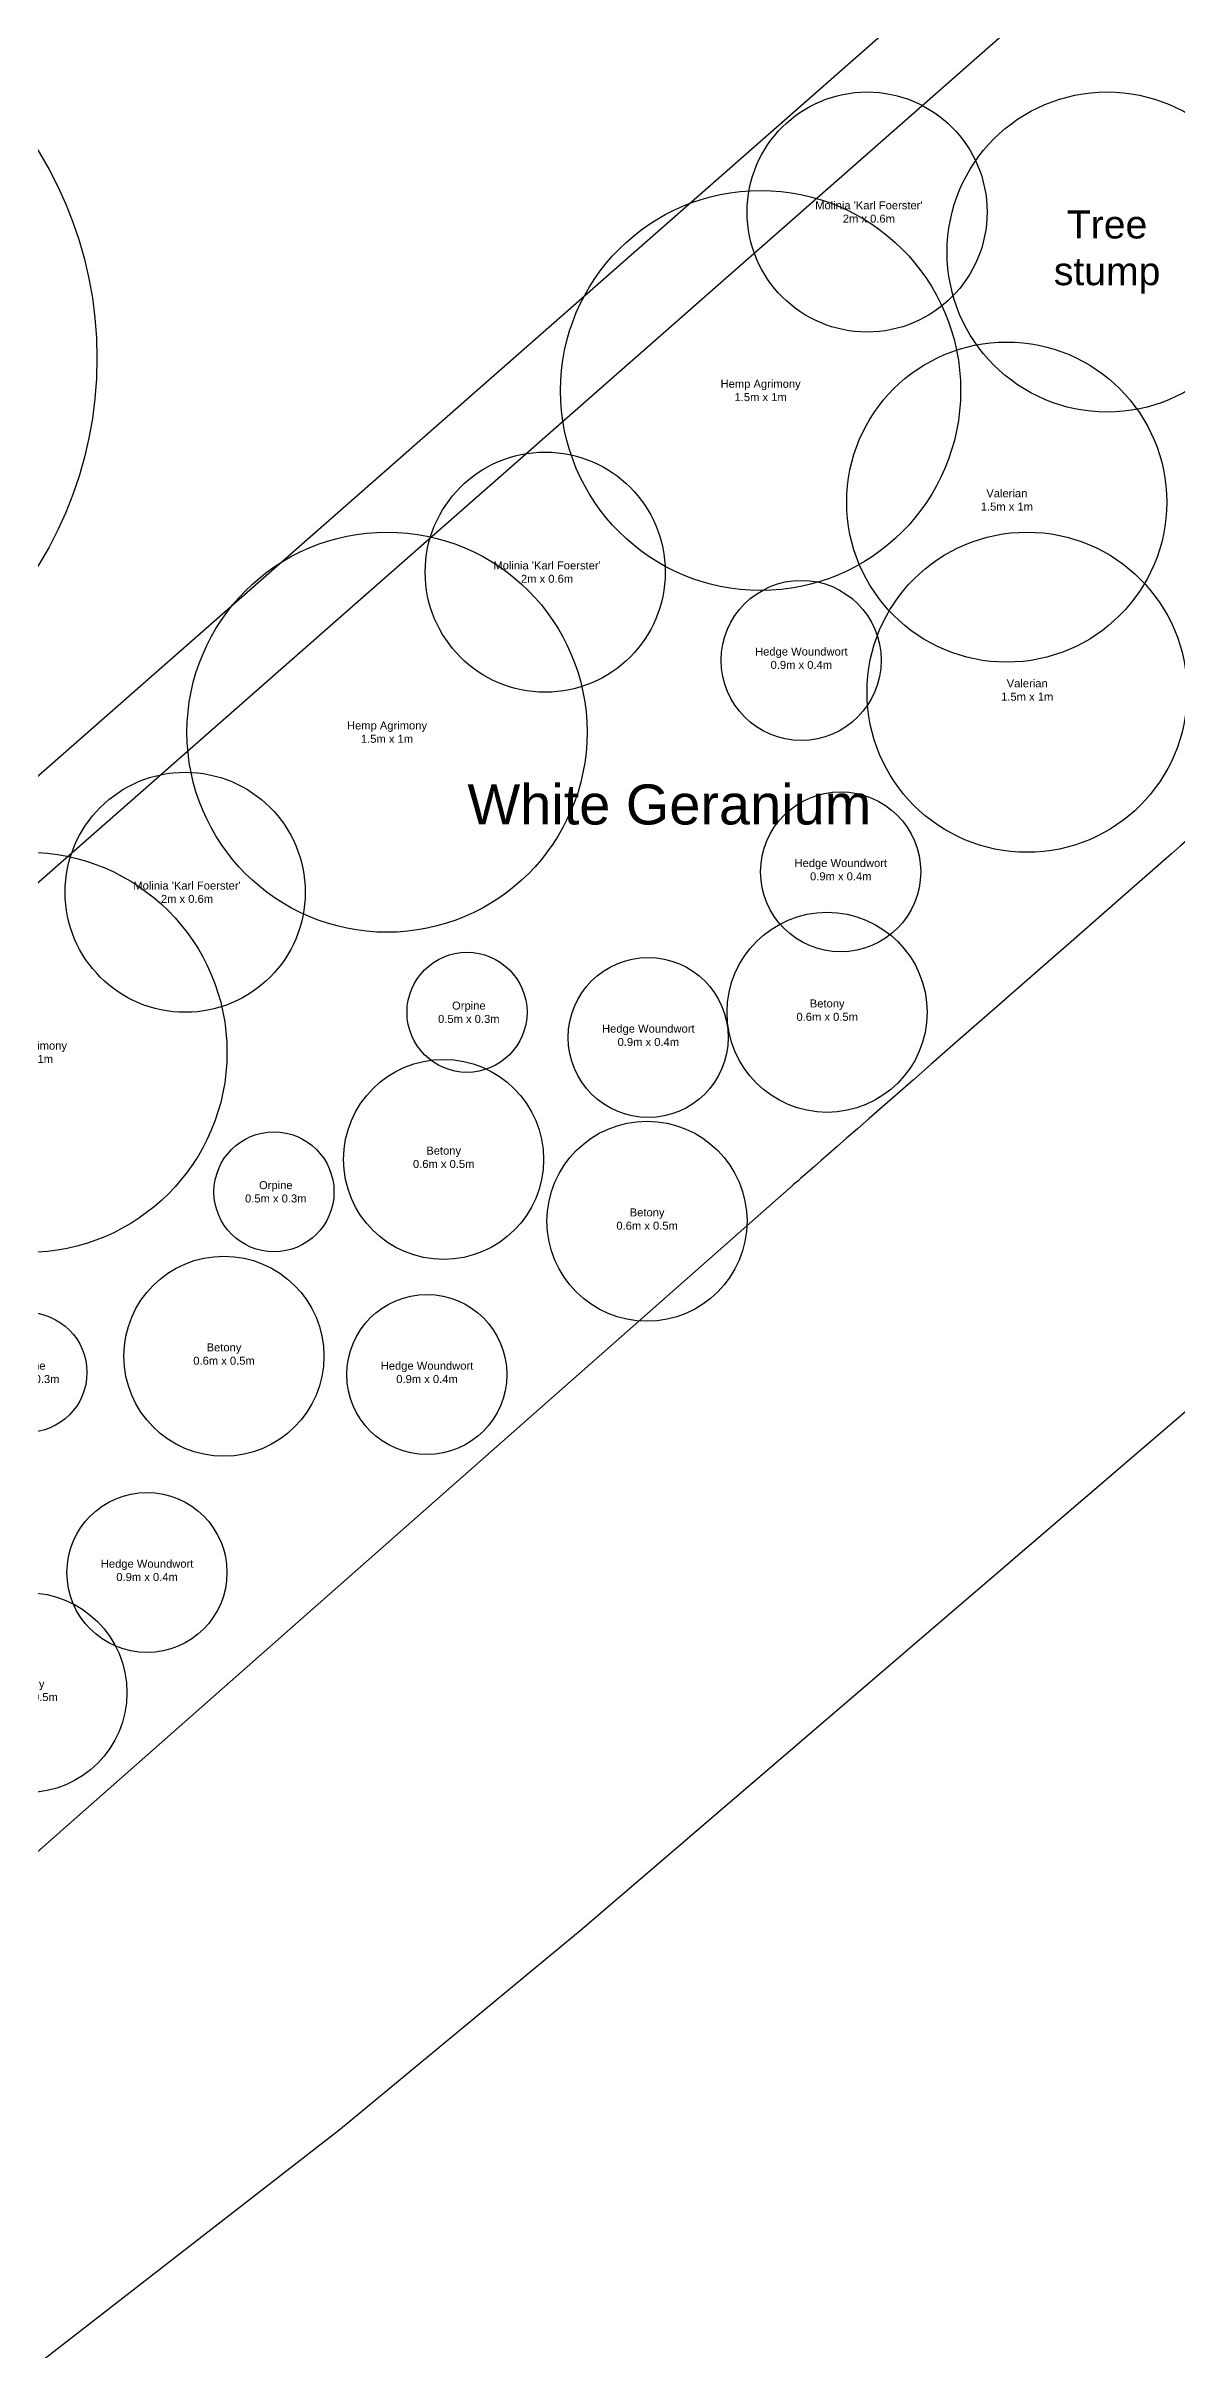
# Model space of a CAD drawing. Header units: metres. Extents: x 0 to 134, y 7 to 109.
# Drawn here: x 70.25 to 73.07, y 37.76 to 43.51 of the extents above; entities that cross this region are included whole.
import ezdxf

# ---------------------------------------------------------------- set-up
doc = ezdxf.new("R2010")
doc.units = ezdxf.units.M
for name, color, linetype, true_color in [('Borders', 6, 'Continuous', 0xff00ff), ('Boundary', 5, 'Continuous', 0x0000ff), ('Ground cover', 56, 'Continuous', 0x808000), ('Patio', 9, 'Continuous', 0xc0c0c0), ('Plants', 96, 'Continuous', 0x008000), ('Structures', 136, 'Continuous', 0x008080)]:
    doc.layers.add(name, color=color, linetype=linetype, true_color=true_color)
doc.layers.add('Plant - Perennial', color=3, linetype='Continuous', lineweight=25, true_color=0x00ff00)
doc.styles.add('textstyle119', font='')
doc.styles.add('textstyle153', font='')
doc.styles.add('textstyle71', font='')
doc.styles.add('textstyle72', font='')
doc.styles.add('textstyle74', font='')
doc.styles.add('textstyle76', font='')
doc.styles.add('textstyle78', font='')
doc.styles.add('textstyle79', font='')
doc.styles.get('textstyle119').set_extended_font_data('Arial')
doc.styles.get('textstyle153').set_extended_font_data('Arial')
doc.styles.get('textstyle71').set_extended_font_data('Arial')
doc.styles.get('textstyle72').set_extended_font_data('Arial')
doc.styles.get('textstyle74').set_extended_font_data('Arial')
doc.styles.get('textstyle76').set_extended_font_data('Arial')
doc.styles.get('textstyle78').set_extended_font_data('Arial')
doc.styles.get('textstyle79').set_extended_font_data('Arial')

# ---------------------------------------------------------------- blocks, each defined once
blk = doc.blocks.new("Perennial - Molinia 'Karl Foerster'")
at = {"layer": 'Plants'}
blk.add_circle((-0.0045, 0), 0.3, dxfattribs=at)
at = {"layer": 'Plants', "color": 30, "true_color": 0xff7f00, "insert": (0, 0), "char_height": 0.02, "attachment_point": 5, "style": 'textstyle78'}
blk.add_mtext("Molinia 'Karl Foerster'\\P2m x 0.6m", dxfattribs=at)
blk = doc.blocks.new('Perennial - Hemp Agrimony')
at = {"layer": 'Plants'}
blk.add_circle((0, 0), 0.5, dxfattribs=at)
at = {"layer": 'Plants', "color": 30, "true_color": 0xff7f00, "insert": (0, 0), "char_height": 0.02, "attachment_point": 5, "style": 'textstyle79'}
blk.add_mtext('Hemp Agrimony\\P1.5m x 1m', dxfattribs=at)
blk = doc.blocks.new('Perennial - Betony')
at = {"layer": 'Plants'}
blk.add_circle((-0.0003, -0.0053), 0.25, dxfattribs=at)
at = {"layer": 'Plants', "color": 30, "true_color": 0xff7f00, "insert": (0, 0), "char_height": 0.02, "attachment_point": 5, "style": 'textstyle72'}
blk.add_mtext('Betony\\P0.6m x 0.5m', dxfattribs=at)
blk = doc.blocks.new('Plant - Orpine')
at = {"layer": 'Plants'}
blk.add_circle((0, 0), 0.15, dxfattribs=at)
at = {"layer": 'Plants', "color": 30, "true_color": 0xff7f00, "insert": (0.0045, 0), "char_height": 0.02, "attachment_point": 5, "style": 'textstyle74'}
blk.add_mtext('Orpine\\P0.5m x 0.3m', dxfattribs=at)
blk = doc.blocks.new('Plant - Hedge Woundwort')
at = {"layer": 'Plants'}
blk.add_circle((-0.0003, -0.0053), 0.2, dxfattribs=at)
at = {"layer": 'Plants', "color": 30, "true_color": 0xff7f00, "insert": (0, 0), "char_height": 0.02, "attachment_point": 5, "style": 'textstyle71'}
blk.add_mtext('Hedge Woundwort\\P0.9m x 0.4m', dxfattribs=at)
blk = doc.blocks.new('Person sitting')
at = {"layer": 'Patio'}
for p, q in [((-0.1618, 0.648), (-0.1814, 0.6262)), ((-0.1182, 0.6763), (-0.1618, 0.648)), ((-0.0637, 0.6828), (-0.1182, 0.6763)), ((-0.0136, 0.6763), (-0.0637, 0.6828)), ((0.1084, 0.6414), (-0.0136, 0.6763)), ((0.1476, 0.6219), (0.1084, 0.6414)), ((-0.1923, 0.5914), (-0.2424, 0.5479)), ((-0.1814, 0.6262), (-0.1923, 0.5914)), ((-0.0354, 0.5609), (-0.0245, 0.587)), ((-0.0245, 0.587), (0.0604, 0.5783)), ((0.0604, 0.5783), (0.1781, 0.5566)), ((0.2042, 0.6219), (0.1476, 0.6219)), ((0.1769, 0.5848), (0.1977, 0.6164)), ((0.1813, 0.5653), (0.1769, 0.5848)), ((0.2086, 0.611), (0.2042, 0.6219)), ((0.2783, 0.6088), (0.2086, 0.611)), ((0.3349, 0.6044), (0.2783, 0.6088)), ((0.3393, 0.5849), (0.3349, 0.6044)), ((0.3458, 0.5783), (0.3393, 0.5849)), ((0.348, 0.5653), (0.3458, 0.5783)), ((-0.2424, 0.5479), (-0.2794, 0.5021)), ((-0.0289, 0.5391), (-0.0376, 0.5087)), ((-0.0223, 0.5413), (-0.0354, 0.5609)), ((0.2412, 0.4521), (-0.0223, 0.5413)), ((0.1781, 0.5566), (0.1977, 0.5609)), ((0.1977, 0.5609), (0.2086, 0.5283)), ((0.2086, 0.5283), (0.2587, 0.5043)), ((0.25, 0.5435), (0.3414, 0.5283)), ((0.25, 0.5348), (0.25, 0.5435)), ((0.2739, 0.5109), (0.25, 0.5348)), ((0.3414, 0.5413), (0.3632, 0.5479)), ((0.3414, 0.5283), (0.3414, 0.5413)), ((0.3589, 0.5544), (0.348, 0.5653)), ((0.3632, 0.5479), (0.3589, 0.5544)), ((0.592, 0.5239), (0.568, 0.5021)), ((0.6312, 0.537), (0.592, 0.5239)), ((0.6399, 0.5283), (0.6312, 0.537)), ((0.6878, 0.5413), (0.6399, 0.5283)), ((0.7292, 0.5696), (0.6878, 0.5413)), ((0.788, 0.574), (0.7292, 0.5696)), ((0.8207, 0.5609), (0.788, 0.574)), ((0.7987, 0.4947), (0.8229, 0.5261)), ((0.8229, 0.5261), (0.8207, 0.5609)), ((-0.2794, 0.5021), (-0.299, 0.4564)), ((-0.2445, 0.4673), (-0.2707, 0.4543)), ((-0.2249, 0.4717), (-0.2445, 0.4673)), ((-0.2184, 0.4782), (-0.2249, 0.4717)), ((-0.1879, 0.4717), (-0.2184, 0.4782)), ((-0.1316, 0.468), (-0.1879, 0.4717)), ((-0.0942, 0.4499), (-0.1316, 0.468)), ((-0.1201, 0.4612), (-0.1072, 0.4428)), ((-0.0376, 0.5087), (-0.042, 0.4891)), ((-0.042, 0.4891), (-0.018, 0.4695)), ((-0.018, 0.4695), (-0.0006, 0.439)), ((0.0256, 0.4673), (0.0103, 0.4847)), ((0.0321, 0.4477), (0.0256, 0.4673)), ((0.2587, 0.5043), (0.2717, 0.5043)), ((0.2717, 0.5043), (0.2739, 0.5109)), ((0.5179, 0.4651), (0.3719, 0.4347)), ((0.568, 0.4804), (0.5179, 0.4651)), ((0.568, 0.5021), (0.568, 0.4804)), ((0.5941, 0.4695), (0.5745, 0.476)), ((0.6137, 0.4499), (0.5941, 0.4695)), ((0.6116, 0.4978), (0.5963, 0.4869)), ((0.6312, 0.5), (0.6116, 0.4978)), ((0.6181, 0.4347), (0.666, 0.4673)), ((0.6573, 0.4913), (0.6312, 0.5)), ((0.6769, 0.4695), (0.6573, 0.4913)), ((0.666, 0.4673), (0.6965, 0.4717)), ((0.6965, 0.4717), (0.7987, 0.4947)), ((-0.299, 0.4564), (-0.3034, 0.3694)), ((-0.2881, 0.4238), (-0.2946, 0.389)), ((-0.2707, 0.4543), (-0.2881, 0.4238)), ((-0.1072, 0.4428), (-0.1366, 0.4354)), ((-0.1366, 0.4354), (-0.1072, 0.4299)), ((-0.1072, 0.4299), (-0.0962, 0.4134)), ((-0.0962, 0.4134), (-0.0925, 0.3913)), ((-0.079, 0.426), (-0.0942, 0.4499)), ((-0.089, 0.4341), (-0.0816, 0.4062)), ((-0.0744, 0.4022), (-0.079, 0.426)), ((-0.0724, 0.4129), (-0.0311, 0.4173)), ((-0.0311, 0.4173), (0.0082, 0.4281)), ((0.0082, 0.4281), (0.0147, 0.439)), ((0.0147, 0.439), (0.0365, 0.4412)), ((0.0365, 0.4412), (0.0648, 0.3999)), ((0.0495, 0.4194), (0.0583, 0.4477)), ((0.1432, 0.4086), (0.0691, 0.402)), ((0.2347, 0.4216), (0.1432, 0.4086)), ((0.3088, 0.4325), (0.2347, 0.4216)), ((0.3044, 0.4347), (0.2412, 0.4521)), ((0.3719, 0.4347), (0.3044, 0.4347)), ((0.5854, 0.3868), (0.6181, 0.4347)), ((-0.3034, 0.3694), (-0.2968, 0.3171)), ((-0.2946, 0.389), (-0.2881, 0.3498)), ((-0.2881, 0.3498), (-0.2707, 0.3215)), ((-0.098, 0.3601), (-0.1146, 0.3343)), ((-0.0925, 0.3913), (-0.098, 0.3601)), ((-0.0921, 0.328), (-0.0768, 0.3476)), ((-0.0802, 0.3606), (-0.089, 0.343)), ((-0.0768, 0.3476), (-0.0721, 0.3716)), ((-0.055, 0.3933), (-0.0744, 0.4022)), ((-0.0721, 0.3716), (-0.0536, 0.3828)), ((0.0343, 0.3411), (-0.0616, 0.3694)), ((-0.0536, 0.3828), (-0.055, 0.3933)), ((0.0648, 0.3999), (0.0561, 0.3433)), ((0.3915, 0.3215), (0.4743, 0.3541)), ((0.4743, 0.3541), (0.5854, 0.3868)), ((-0.2968, 0.3171), (-0.2794, 0.2584)), ((-0.2707, 0.3215), (-0.2358, 0.3106)), ((-0.2358, 0.3106), (-0.2228, 0.3084)), ((-0.2228, 0.3084), (-0.2228, 0.3041)), ((-0.2228, 0.3041), (-0.1901, 0.3063)), ((-0.1901, 0.3063), (-0.153, 0.3084)), ((-0.153, 0.3084), (-0.116, 0.3171)), ((-0.1146, 0.3343), (-0.1311, 0.3196)), ((-0.116, 0.3171), (-0.0921, 0.328)), ((0.0169, 0.2976), (-0.0093, 0.2627)), ((0.0169, 0.3411), (0.0169, 0.2976)), ((0.0474, 0.3106), (0.0278, 0.2714)), ((0.0561, 0.3433), (0.0343, 0.3411)), ((0.0386, 0.3346), (0.0474, 0.3106)), ((0.3001, 0.2867), (0.3915, 0.3215)), ((0.4634, 0.3433), (0.5222, 0.2693)), ((-0.2794, 0.2584), (-0.2533, 0.1974)), ((-0.1029, 0.2018), (-0.0594, 0.2344)), ((-0.0594, 0.2344), (-0.0507, 0.2453)), ((-0.0507, 0.2453), (-0.0463, 0.2279)), ((-0.0332, 0.241), (-0.042, 0.2431)), ((-0.0093, 0.2627), (-0.0332, 0.241)), ((-0.0115, 0.2301), (0.0517, 0.241)), ((0.0517, 0.241), (0.3001, 0.2867)), ((0.2717, 0.2366), (0.2282, 0.2127)), ((0.2935, 0.2519), (0.2717, 0.2366)), ((0.2717, 0.1974), (0.3175, 0.2497)), ((0.3109, 0.2562), (0.2913, 0.241)), ((0.2913, 0.241), (0.2935, 0.2519)), ((0.3175, 0.2497), (0.3109, 0.2562)), ((0.3719, 0.2693), (0.3327, 0.2867)), ((0.3937, 0.2714), (0.3719, 0.2693)), ((0.4308, 0.2301), (0.3937, 0.2714)), ((0.5222, 0.2693), (0.5484, 0.2344)), ((0.5353, 0.2627), (0.6486, 0.1953)), ((0.5484, 0.2344), (0.5397, 0.2105)), ((-0.2533, 0.1974), (-0.2075, 0.1256)), ((-0.1051, 0.1713), (-0.1029, 0.2018)), ((-0.0463, 0.2279), (-0.0115, 0.2301)), ((0.0539, 0.1735), (-0.0223, 0.143)), ((0.0931, 0.18), (0.0539, 0.1735)), ((0.1084, 0.1757), (0.0931, 0.18)), ((0.1258, 0.1887), (0.1084, 0.1757)), ((0.1454, 0.1974), (0.1258, 0.1887)), ((0.1323, 0.167), (0.1389, 0.1866)), ((0.1541, 0.1844), (0.1454, 0.1974)), ((0.1694, 0.1931), (0.1541, 0.1844)), ((0.1911, 0.2018), (0.1694, 0.1931)), ((0.1896, 0.178), (0.184, 0.1637)), ((0.205, 0.188), (0.1896, 0.178)), ((0.2042, 0.204), (0.1911, 0.2018)), ((0.2282, 0.2127), (0.2042, 0.204)), ((0.2128, 0.1957), (0.205, 0.188)), ((0.2072, 0.2023), (0.2128, 0.1957)), ((0.2107, 0.1561), (0.2717, 0.1974)), ((0.4896, 0.1974), (0.4308, 0.2301)), ((0.5266, 0.1974), (0.4896, 0.1974)), ((0.5288, 0.1778), (0.507, 0.1953)), ((0.5397, 0.2105), (0.5266, 0.1974)), ((0.568, 0.1365), (0.5288, 0.1778)), ((0.6486, 0.1953), (0.6617, 0.1496)), ((-0.2075, 0.1256), (-0.1509, 0.0473)), ((-0.0942, 0.1408), (-0.1051, 0.1713)), ((-0.0637, 0.1213), (-0.0942, 0.1408)), ((-0.0223, 0.143), (-0.0637, 0.1213)), ((0.0909, 0.093), (0.128, 0.1169)), ((0.128, 0.1169), (0.1606, 0.1343)), ((0.141, 0.1496), (0.1323, 0.167)), ((0.1585, 0.143), (0.141, 0.1496)), ((0.1606, 0.1343), (0.1628, 0.1452)), ((0.1628, 0.1452), (0.2107, 0.1561)), ((0.605, 0.1104), (0.568, 0.1365)), ((0.6399, 0.1169), (0.605, 0.1104)), ((0.6617, 0.1496), (0.6399, 0.1169)), ((-0.0768, 0.0211), (0.0147, 0.0647)), ((0.0147, 0.0647), (0.0909, 0.093)), ((-0.1509, 0.0473), (-0.1226, 0.0233)), ((-0.1226, 0.0233), (-0.0768, 0.0211))]:
    blk.add_line(p, q, dxfattribs=at)
blk = doc.blocks.new('Hot tub')
at = {"layer": 'Patio', "flags": 128}
blk.add_lwpolyline([(-1.19, -0.99), (-0.99, -0.99), (-0.99, 0.99), (-1.19, 0.99)], close=True, dxfattribs=at)
at = {"layer": 'Patio'}
for radius in [0.99, 0.84]:
    blk.add_circle((0, 0), radius, dxfattribs=at)
for p, rotation in [((-0.1051, 0.5568), 274), ((0.1609, -0.6694), 76.00000000000001)]:
    blk.add_blockref('Person sitting', p, dxfattribs=dict(at, rotation=rotation))
blk = doc.blocks.new('Plant - Valerian')
at = {"layer": 'Plants'}
blk.add_circle((0, 0), 0.4, dxfattribs=at)
at = {"layer": 'Plants', "color": 30, "true_color": 0xff7f00, "insert": (0.0003, 0.0053), "char_height": 0.02, "attachment_point": 5, "style": 'textstyle76'}
blk.add_mtext('Valerian\\P1.5m x 1m', dxfattribs=at)

msp = doc.modelspace()

# ---------------------------------------------------------------- linework, layer by layer
at = {"layer": 'Borders'}
for p, q in [((74.7156, 45.6329), (68.3299, 40.0229)), ((74.9228, 45.5487), (68.4619, 39.8727))]:
    msp.add_line(p, q, dxfattribs=at)
at = {"layer": 'Boundary', "color": 16, "true_color": 0x800000}
for p, q in [((71.5882, 38.8099), (74.6504, 41.4359)), ((67.7326, 35.788), (70.9841, 38.3097))]:
    msp.add_line(p, q, dxfattribs=at)
at = {"layer": 'Boundary'}
msp.add_line((70.9841, 38.3097), (71.5882, 38.8099), dxfattribs=at)
at = {"layer": 'Patio'}
msp.add_line((72.1056, 40.6598), (68.915, 37.8458), dxfattribs=at)
msp.add_open_spline([(85.0549, 53.8754), (83.6552, 51.0039), (77.8397, 45.6771), (72.1056, 40.6598), (72.1056, 40.6598), (72.1056, 40.6598)], degree=3, dxfattribs=at)
at = {"layer": 'Structures'}
msp.add_circle((72.9, 43), 0.4, dxfattribs=at)

# ---------------------------------------------------------------- block references
at = {"layer": 'Ground cover'}
for p in [(72.1357, 41.9848), (72.2343, 41.4564), (71.7532, 41.0424), (71.2, 40.2), (70.5003, 39.7053)]:
    msp.add_blockref('Plant - Hedge Woundwort', p, dxfattribs=at)
at = {"layer": 'Patio', "rotation": 40.99999999999999}
msp.add_blockref('Hot tub', (69.3849, 42.7346), dxfattribs=at)
at = {"layer": 'Plant - Perennial'}
for name, p in [("Perennial - Molinia 'Karl Foerster'", (72.3045, 43.1)), ('Perennial - Hemp Agrimony', (72.0339, 42.654)), ("Perennial - Molinia 'Karl Foerster'", (71.5, 42.2)), ('Perennial - Hemp Agrimony', (71.1, 41.8)), ("Perennial - Molinia 'Karl Foerster'", (70.6, 41.4)), ('Perennial - Hemp Agrimony', (70.2, 41)), ('Perennial - Betony', (72.2003, 41.1053)), ('Perennial - Betony', (71.2417, 40.7376)), ('Perennial - Betony', (71.7502, 40.5832)), ('Perennial - Betony', (70.6926, 40.2459)), ('Perennial - Betony', (70.2003, 39.4053))]:
    msp.add_blockref(name, p, dxfattribs=at)
at = {"layer": 'Plants'}
for name, p in [('Plant - Valerian', (72.6491, 42.375)), ('Plant - Valerian', (72.7, 41.9)), ('Plant - Orpine', (71.3, 41.1)), ('Plant - Orpine', (70.8175, 40.6513)), ('Plant - Orpine', (70.2, 40.2))]:
    msp.add_blockref(name, p, dxfattribs=at)

# ---------------------------------------------------------------- texts
at = {"layer": 'Ground cover', "insert": (71.8058, 41.6187), "char_height": 0.1, "attachment_point": 5, "style": 'textstyle153'}
msp.add_mtext('White Geranium', dxfattribs=at)
at = {"layer": 'Structures', "color": 30, "true_color": 0xff7f00, "insert": (72.9, 43), "char_height": 0.07, "attachment_point": 5, "style": 'textstyle119'}
msp.add_mtext('Tree\\Pstump', dxfattribs=at)

doc.saveas('drawing.dxf')
